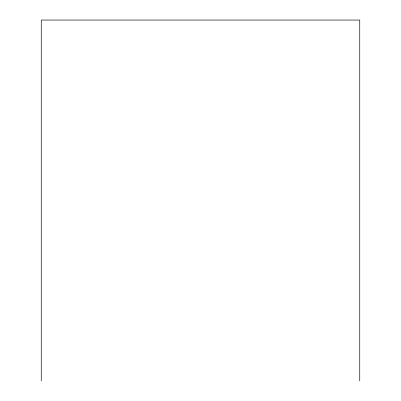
<?xml version="1.0" encoding="UTF-8"?>
<svg xmlns="http://www.w3.org/2000/svg" width="401" height="401" viewBox="0 0 401 401"><rect width="100%" height="100%" fill="white"/><g stroke="black" fill="none" stroke-linecap="round" stroke-linejoin="round"><path stroke-width="0.6" d="M359.747 380.95L359.747 20.05L41.253 20.05L41.253 380.95"/></g></svg>
